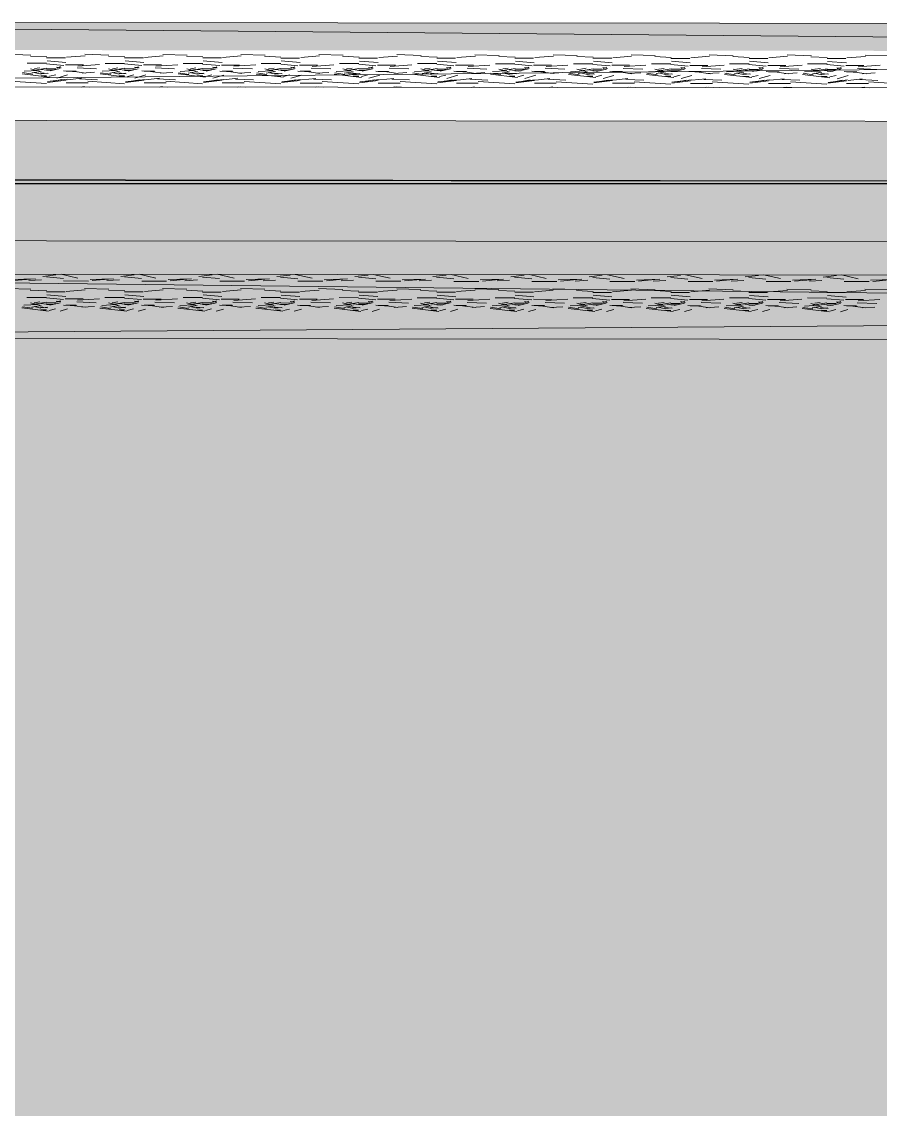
# Model space of a CAD drawing. Header units: inches. Extents: x -957 to 3394, y -3 to 3008.
# Drawn here: x 589.13 to 600.12, y 2172.54 to 2186.47 of the extents above; entities that cross this region are included whole.
import ezdxf

# ---------------------------------------------------------------- set-up
doc = ezdxf.new("R2010")
doc.units = ezdxf.units.IN
doc.header["$MEASUREMENT"] = 0
for name, color, linetype in [('hatches', 7, 'Continuous'), ('PDF_0', 7, 'Continuous'), ('PDF_GROUND', 7, 'Continuous')]:
    doc.layers.add(name, color=color, linetype=linetype)

msp = doc.modelspace()

# ---------------------------------------------------------------- hatches: boundary and pattern name
at = {"layer": 'hatches', "true_color": 0x000000}
h = msp.add_hatch(color=18, dxfattribs=at)
h.dxf.hatch_style = 1
h.paths.add_polyline_path([(423.822, 2184.391), (423.822, 1866.726), (660.591, 1866.726), (660.591, 2184.391)])
h.paths.add_polyline_path([(648.591, 2172.391), (648.591, 1878.726), (435.822, 1878.726), (435.822, 2172.391)], flags=16)
at = {"layer": 'PDF_0', "transparency": 33554559}
for points in [[(622.492, 2186.076), (578.52, 2186.114), (578.521, 2186.447), (578.521, 2186.452), (578.524, 2186.456), (578.527, 2186.46), (578.532, 2186.462), (578.536, 2186.463), (578.729, 2186.463), (578.733, 2186.463), (578.736, 2186.465), (578.739, 2186.468), (622.492, 2186.43)], [(578.517, 2182.44), (578.518, 2182.773), (622.489, 2182.735), (622.488, 2182.381), (578.735, 2182.419), (578.733, 2182.421), (578.729, 2182.423), (578.726, 2182.424), (578.533, 2182.424), (578.528, 2182.425), (578.524, 2182.427), (578.52, 2182.43), (578.518, 2182.435)]]:
    msp.add_hatch(color=256, dxfattribs=at).paths.add_polyline_path(points)

# ---------------------------------------------------------------- linework, layer by layer
at = {"layer": 'PDF_0', "lineweight": 0}
for points in [[(622.491, 2185.604), (578.52, 2185.642), (622.492, 2186.076), (578.521, 2186.468), (622.492, 2186.43)], [(588.942, 2186.051), (589.252, 2186.041)], [(589.941, 2186.051), (590.251, 2186.04)], [(590.94, 2186.05), (591.25, 2186.039)], [(591.939, 2186.049), (592.249, 2186.038)], [(592.938, 2186.048), (593.248, 2186.038)], [(593.937, 2186.047), (594.247, 2186.037)], [(594.936, 2186.046), (595.246, 2186.036)], [(595.935, 2186.045), (596.245, 2186.035)], [(596.934, 2186.045), (597.244, 2186.034)], [(597.933, 2186.044), (598.243, 2186.033)], [(598.932, 2186.043), (599.242, 2186.033)], [(599.931, 2186.042), (600.241, 2186.032)], [(589.204, 2185.936), (589.453, 2185.936)], [(589.246, 2186.029), (589.456, 2186.019)], [(589.672, 2185.908), (589.452, 2185.928)], [(589.453, 2186.006), (589.693, 2186.006)], [(589.46, 2185.968), (589.7, 2185.948)], [(589.693, 2185.916), (589.923, 2185.916)], [(589.708, 2186.013), (589.947, 2186.033)], [(589.853, 2185.899), (590.132, 2185.919)], [(590.203, 2185.935), (590.452, 2185.935)], [(590.245, 2186.028), (590.455, 2186.018)], [(590.671, 2185.907), (590.451, 2185.927)], [(590.452, 2186.005), (590.692, 2186.005)], [(590.459, 2185.968), (590.699, 2185.947)], [(590.692, 2185.915), (590.922, 2185.915)], [(590.707, 2186.012), (590.946, 2186.032)], [(590.852, 2185.898), (591.131, 2185.918)], [(591.202, 2185.934), (591.451, 2185.934)], [(591.244, 2186.027), (591.454, 2186.017)], [(591.67, 2185.906), (591.45, 2185.926)], [(591.451, 2186.004), (591.691, 2186.004)], [(591.458, 2185.967), (591.698, 2185.947)], [(591.691, 2185.914), (591.921, 2185.914)], [(591.706, 2186.011), (591.945, 2186.031)], [(591.851, 2185.897), (592.13, 2185.917)], [(592.201, 2185.933), (592.45, 2185.933)], [(592.243, 2186.026), (592.453, 2186.016)], [(592.669, 2185.905), (592.449, 2185.925)], [(592.45, 2186.003), (592.69, 2186.003)], [(592.457, 2185.966), (592.697, 2185.946)], [(592.69, 2185.913), (592.92, 2185.913)], [(592.705, 2186.011), (592.944, 2186.03)], [(592.85, 2185.896), (593.129, 2185.916)], [(593.2, 2185.933), (593.449, 2185.932)], [(593.242, 2186.025), (593.452, 2186.015)], [(593.668, 2185.904), (593.448, 2185.924)], [(593.449, 2186.002), (593.689, 2186.002)], [(593.456, 2185.965), (593.696, 2185.945)], [(593.689, 2185.912), (593.919, 2185.912)], [(593.704, 2186.01), (593.943, 2186.029)], [(593.849, 2185.896), (594.128, 2185.915)], [(594.199, 2185.932), (594.448, 2185.932)], [(594.241, 2186.024), (594.451, 2186.014)], [(594.667, 2185.903), (594.447, 2185.924)], [(594.448, 2186.001), (594.688, 2186.001)], [(594.455, 2185.964), (594.695, 2185.944)], [(594.688, 2185.911), (594.918, 2185.911)], [(594.703, 2186.009), (594.942, 2186.029)], [(594.848, 2185.895), (595.127, 2185.914)], [(595.198, 2185.931), (595.447, 2185.931)], [(595.24, 2186.024), (595.45, 2186.014)], [(595.666, 2185.903), (595.446, 2185.923)], [(595.447, 2186.001), (595.687, 2186)], [(595.454, 2185.963), (595.694, 2185.943)], [(595.687, 2185.911), (595.917, 2185.91)], [(595.702, 2186.008), (595.941, 2186.028)], [(595.847, 2185.894), (596.126, 2185.914)], [(596.197, 2185.93), (596.446, 2185.93)], [(596.239, 2186.023), (596.449, 2186.013)], [(596.665, 2185.902), (596.445, 2185.922)], [(596.446, 2186), (596.686, 2186)], [(596.453, 2185.962), (596.693, 2185.942)], [(596.686, 2185.91), (596.916, 2185.91)], [(596.701, 2186.007), (596.94, 2186.027)], [(596.846, 2185.893), (597.125, 2185.913)], [(597.196, 2185.929), (597.445, 2185.929)], [(597.238, 2186.022), (597.448, 2186.012)], [(597.664, 2185.901), (597.444, 2185.921)], [(597.445, 2185.999), (597.685, 2185.999)], [(597.452, 2185.962), (597.692, 2185.941)], [(597.685, 2185.909), (597.915, 2185.909)], [(597.7, 2186.006), (597.939, 2186.026)], [(597.845, 2185.892), (598.124, 2185.912)], [(598.195, 2185.928), (598.444, 2185.928)], [(598.237, 2186.021), (598.447, 2186.011)], [(598.663, 2185.9), (598.443, 2185.92)], [(598.444, 2185.998), (598.684, 2185.998)], [(598.451, 2185.961), (598.691, 2185.941)], [(598.684, 2185.908), (598.914, 2185.908)], [(598.699, 2186.005), (598.938, 2186.025)], [(598.844, 2185.891), (599.123, 2185.911)], [(599.194, 2185.928), (599.443, 2185.927)], [(599.236, 2186.02), (599.446, 2186.01)], [(599.662, 2185.899), (599.442, 2185.919)], [(599.443, 2185.997), (599.683, 2185.997)], [(599.45, 2185.96), (599.69, 2185.94)], [(599.683, 2185.907), (599.913, 2185.907)], [(599.698, 2186.005), (599.937, 2186.024)], [(599.843, 2185.89), (600.122, 2185.91)], [(589.139, 2185.8), (589.488, 2185.76)], [(589.145, 2185.816), (589.275, 2185.796)], [(589.165, 2185.834), (589.345, 2185.844)], [(589.248, 2185.867), (589.368, 2185.837)], [(589.265, 2185.812), (589.385, 2185.832)], [(589.275, 2185.843), (589.455, 2185.873)], [(589.294, 2185.818), (589.384, 2185.798)], [(589.297, 2185.868), (589.367, 2185.878)], [(589.372, 2185.814), (589.472, 2185.804)], [(589.379, 2185.858), (589.459, 2185.848)], [(589.383, 2185.776), (589.453, 2185.776)], [(589.384, 2185.8), (589.464, 2185.81)], [(589.453, 2185.866), (589.573, 2185.866)], [(589.453, 2185.846), (589.533, 2185.846)], [(589.569, 2185.789), (589.489, 2185.769)], [(589.627, 2185.868), (589.497, 2185.838)], [(589.578, 2185.887), (589.638, 2185.877)], [(589.632, 2185.893), (589.582, 2185.873)], [(589.582, 2185.747), (589.722, 2185.787)], [(589.671, 2185.838), (589.841, 2185.828)], [(589.703, 2185.836), (589.833, 2185.836)], [(589.813, 2185.829), (589.953, 2185.809)], [(589.842, 2185.877), (590.092, 2185.866)], [(589.908, 2185.811), (590.068, 2185.821)], [(590.138, 2185.799), (590.487, 2185.759)], [(590.144, 2185.815), (590.274, 2185.795)], [(590.164, 2185.833), (590.344, 2185.843)], [(590.247, 2185.866), (590.366, 2185.836)], [(590.264, 2185.811), (590.384, 2185.831)], [(590.274, 2185.842), (590.454, 2185.872)], [(590.293, 2185.818), (590.383, 2185.797)], [(590.296, 2185.867), (590.366, 2185.877)], [(590.371, 2185.813), (590.471, 2185.803)], [(590.378, 2185.858), (590.458, 2185.847)], [(590.382, 2185.775), (590.452, 2185.775)], [(590.383, 2185.799), (590.463, 2185.809)], [(590.452, 2185.865), (590.572, 2185.865)], [(590.452, 2185.845), (590.532, 2185.845)], [(590.568, 2185.788), (590.488, 2185.768)], [(590.626, 2185.867), (590.496, 2185.837)], [(590.577, 2185.887), (590.637, 2185.876)], [(590.631, 2185.892), (590.581, 2185.872)], [(590.581, 2185.746), (590.721, 2185.786)], [(590.67, 2185.838), (590.84, 2185.827)], [(590.702, 2185.835), (590.832, 2185.835)], [(590.812, 2185.828), (590.952, 2185.808)], [(590.841, 2185.876), (591.091, 2185.866)], [(590.907, 2185.81), (591.067, 2185.82)], [(591.137, 2185.799), (591.486, 2185.758)], [(591.143, 2185.814), (591.273, 2185.794)], [(591.163, 2185.832), (591.343, 2185.842)], [(591.246, 2185.866), (591.365, 2185.836)], [(591.263, 2185.81), (591.383, 2185.83)], [(591.273, 2185.842), (591.453, 2185.871)], [(591.292, 2185.817), (591.382, 2185.797)], [(591.295, 2185.866), (591.365, 2185.876)], [(591.37, 2185.812), (591.47, 2185.802)], [(591.377, 2185.857), (591.457, 2185.847)], [(591.381, 2185.774), (591.451, 2185.774)], [(591.382, 2185.798), (591.461, 2185.808)], [(591.451, 2185.864), (591.571, 2185.864)], [(591.451, 2185.844), (591.531, 2185.844)], [(591.567, 2185.787), (591.487, 2185.767)], [(591.625, 2185.866), (591.495, 2185.836)], [(591.576, 2185.886), (591.636, 2185.876)], [(591.63, 2185.891), (591.58, 2185.871)], [(591.58, 2185.746), (591.72, 2185.785)], [(591.669, 2185.837), (591.839, 2185.827)], [(591.701, 2185.834), (591.831, 2185.834)], [(591.811, 2185.828), (591.951, 2185.807)], [(591.84, 2185.875), (592.09, 2185.865)], [(591.906, 2185.809), (592.066, 2185.819)], [(592.136, 2185.798), (592.485, 2185.757)], [(592.142, 2185.814), (592.272, 2185.793)], [(592.162, 2185.831), (592.342, 2185.841)], [(592.245, 2185.865), (592.364, 2185.835)], [(592.262, 2185.809), (592.382, 2185.829)], [(592.272, 2185.841), (592.452, 2185.871)], [(592.291, 2185.816), (592.381, 2185.796)], [(592.294, 2185.866), (592.364, 2185.875)], [(592.369, 2185.811), (592.469, 2185.801)], [(592.376, 2185.856), (592.456, 2185.846)], [(592.38, 2185.774), (592.45, 2185.773)], [(592.381, 2185.798), (592.46, 2185.807)], [(592.45, 2185.863), (592.57, 2185.863)], [(592.45, 2185.843), (592.53, 2185.843)], [(592.566, 2185.786), (592.486, 2185.767)], [(592.624, 2185.865), (592.494, 2185.836)], [(592.575, 2185.885), (592.635, 2185.875)], [(592.629, 2185.89), (592.579, 2185.87)], [(592.579, 2185.745), (592.719, 2185.784)], [(592.668, 2185.836), (592.838, 2185.826)], [(592.7, 2185.833), (592.83, 2185.833)], [(592.81, 2185.827), (592.95, 2185.806)], [(592.839, 2185.874), (593.089, 2185.864)], [(592.905, 2185.808), (593.065, 2185.818)], [(593.135, 2185.797), (593.484, 2185.756)], [(593.141, 2185.813), (593.271, 2185.793)], [(593.161, 2185.83), (593.341, 2185.84)], [(593.244, 2185.864), (593.363, 2185.834)], [(593.261, 2185.808), (593.381, 2185.828)], [(593.271, 2185.84), (593.451, 2185.87)], [(593.29, 2185.815), (593.38, 2185.795)], [(593.293, 2185.865), (593.363, 2185.875)], [(593.368, 2185.81), (593.468, 2185.8)], [(593.375, 2185.855), (593.455, 2185.845)], [(593.379, 2185.773), (593.449, 2185.773)], [(593.38, 2185.797), (593.459, 2185.807)], [(593.449, 2185.863), (593.569, 2185.863)], [(593.449, 2185.843), (593.529, 2185.842)], [(593.565, 2185.786), (593.485, 2185.766)], [(593.623, 2185.864), (593.493, 2185.835)], [(593.574, 2185.884), (593.634, 2185.874)], [(593.628, 2185.889), (593.578, 2185.869)], [(593.578, 2185.744), (593.718, 2185.784)], [(593.667, 2185.835), (593.837, 2185.825)], [(593.699, 2185.832), (593.829, 2185.832)], [(593.809, 2185.826), (593.949, 2185.806)], [(593.838, 2185.873), (594.088, 2185.863)], [(593.904, 2185.807), (594.064, 2185.817)], [(594.134, 2185.796), (594.483, 2185.756)], [(594.14, 2185.812), (594.27, 2185.792)], [(594.16, 2185.83), (594.34, 2185.839)], [(594.243, 2185.863), (594.362, 2185.833)], [(594.26, 2185.807), (594.38, 2185.827)], [(594.27, 2185.839), (594.45, 2185.869)], [(594.289, 2185.814), (594.379, 2185.794)], [(594.292, 2185.864), (594.362, 2185.874)], [(594.367, 2185.81), (594.467, 2185.799)], [(594.374, 2185.854), (594.454, 2185.844)], [(594.378, 2185.772), (594.448, 2185.772)], [(594.379, 2185.796), (594.458, 2185.806)], [(594.448, 2185.862), (594.568, 2185.862)], [(594.448, 2185.842), (594.528, 2185.842)], [(594.564, 2185.785), (594.484, 2185.765)], [(594.622, 2185.864), (594.492, 2185.834)], [(594.573, 2185.883), (594.633, 2185.873)], [(594.627, 2185.888), (594.577, 2185.868)], [(594.577, 2185.743), (594.717, 2185.783)], [(594.666, 2185.834), (594.836, 2185.824)], [(594.698, 2185.831), (594.828, 2185.831)], [(594.808, 2185.825), (594.948, 2185.805)], [(594.837, 2185.872), (595.087, 2185.862)], [(594.903, 2185.807), (595.063, 2185.816)], [(595.133, 2185.795), (595.482, 2185.755)], [(595.139, 2185.811), (595.269, 2185.791)], [(595.159, 2185.829), (595.339, 2185.839)], [(595.242, 2185.862), (595.361, 2185.832)], [(595.259, 2185.806), (595.379, 2185.826)], [(595.269, 2185.838), (595.449, 2185.868)], [(595.288, 2185.813), (595.378, 2185.793)], [(595.291, 2185.863), (595.361, 2185.873)], [(595.366, 2185.809), (595.466, 2185.799)], [(595.373, 2185.853), (595.453, 2185.843)], [(595.377, 2185.771), (595.447, 2185.771)], [(595.378, 2185.795), (595.457, 2185.805)], [(595.447, 2185.861), (595.567, 2185.861)], [(595.447, 2185.841), (595.527, 2185.841)], [(595.563, 2185.784), (595.483, 2185.764)], [(595.621, 2185.863), (595.491, 2185.833)], [(595.572, 2185.882), (595.632, 2185.872)], [(595.626, 2185.887), (595.576, 2185.867)], [(595.576, 2185.742), (595.716, 2185.782)], [(595.665, 2185.833), (595.835, 2185.823)], [(595.697, 2185.831), (595.827, 2185.83)], [(595.807, 2185.824), (595.947, 2185.804)], [(595.836, 2185.872), (596.086, 2185.861)], [(595.902, 2185.806), (596.062, 2185.816)], [(596.132, 2185.794), (596.481, 2185.754)], [(596.138, 2185.81), (596.268, 2185.79)], [(596.158, 2185.828), (596.338, 2185.838)], [(596.241, 2185.861), (596.36, 2185.831)], [(596.258, 2185.806), (596.378, 2185.826)], [(596.268, 2185.837), (596.448, 2185.867)], [(596.287, 2185.812), (596.377, 2185.792)], [(596.29, 2185.862), (596.36, 2185.872)], [(596.365, 2185.808), (596.465, 2185.798)], [(596.372, 2185.852), (596.452, 2185.842)], [(596.376, 2185.77), (596.446, 2185.77)], [(596.377, 2185.794), (596.456, 2185.804)], [(596.446, 2185.86), (596.566, 2185.86)], [(596.446, 2185.84), (596.526, 2185.84)], [(596.562, 2185.783), (596.482, 2185.763)], [(596.62, 2185.862), (596.49, 2185.832)], [(596.571, 2185.881), (596.631, 2185.871)], [(596.625, 2185.887), (596.575, 2185.867)], [(596.575, 2185.741), (596.715, 2185.781)], [(596.664, 2185.832), (596.834, 2185.822)], [(596.696, 2185.83), (596.826, 2185.83)], [(596.806, 2185.823), (596.946, 2185.803)], [(596.835, 2185.871), (597.085, 2185.86)], [(596.901, 2185.805), (597.061, 2185.815)], [(597.131, 2185.793), (597.48, 2185.753)], [(597.137, 2185.809), (597.267, 2185.789)], [(597.157, 2185.827), (597.337, 2185.837)], [(597.24, 2185.86), (597.359, 2185.83)], [(597.257, 2185.805), (597.377, 2185.825)], [(597.267, 2185.836), (597.447, 2185.866)], [(597.286, 2185.812), (597.376, 2185.791)], [(597.289, 2185.861), (597.359, 2185.871)], [(597.364, 2185.807), (597.464, 2185.797)], [(597.371, 2185.852), (597.451, 2185.841)], [(597.375, 2185.793), (597.455, 2185.803)], [(597.375, 2185.769), (597.445, 2185.769)], [(597.445, 2185.859), (597.565, 2185.859)], [(597.445, 2185.839), (597.525, 2185.839)], [(597.561, 2185.782), (597.481, 2185.762)], [(597.619, 2185.861), (597.489, 2185.831)], [(597.57, 2185.881), (597.63, 2185.87)], [(597.624, 2185.886), (597.574, 2185.866)], [(597.574, 2185.74), (597.714, 2185.78)], [(597.663, 2185.831), (597.833, 2185.821)], [(597.695, 2185.829), (597.825, 2185.829)], [(597.805, 2185.822), (597.945, 2185.802)], [(597.834, 2185.87), (598.084, 2185.86)], [(597.9, 2185.804), (598.06, 2185.814)], [(598.13, 2185.793), (598.479, 2185.752)], [(598.136, 2185.808), (598.266, 2185.788)], [(598.156, 2185.826), (598.336, 2185.836)], [(598.239, 2185.86), (598.358, 2185.83)], [(598.256, 2185.804), (598.376, 2185.824)], [(598.266, 2185.836), (598.446, 2185.865)], [(598.285, 2185.811), (598.375, 2185.791)], [(598.288, 2185.86), (598.358, 2185.87)], [(598.363, 2185.806), (598.463, 2185.796)], [(598.37, 2185.851), (598.45, 2185.841)], [(598.374, 2185.792), (598.454, 2185.802)], [(598.374, 2185.768), (598.444, 2185.768)], [(598.444, 2185.858), (598.564, 2185.858)], [(598.444, 2185.838), (598.524, 2185.838)], [(598.56, 2185.781), (598.48, 2185.761)], [(598.618, 2185.86), (598.488, 2185.83)], [(598.569, 2185.88), (598.629, 2185.87)], [(598.623, 2185.885), (598.573, 2185.865)], [(598.573, 2185.74), (598.713, 2185.779)], [(598.662, 2185.831), (598.832, 2185.821)], [(598.694, 2185.828), (598.824, 2185.828)], [(598.804, 2185.822), (598.944, 2185.801)], [(598.833, 2185.869), (599.083, 2185.859)], [(598.899, 2185.803), (599.059, 2185.813)], [(599.129, 2185.792), (599.478, 2185.751)], [(599.135, 2185.808), (599.265, 2185.788)], [(599.155, 2185.825), (599.335, 2185.835)], [(599.238, 2185.859), (599.357, 2185.829)], [(599.255, 2185.803), (599.375, 2185.823)], [(599.265, 2185.835), (599.445, 2185.865)], [(599.284, 2185.81), (599.374, 2185.79)], [(599.287, 2185.86), (599.357, 2185.87)], [(599.362, 2185.805), (599.462, 2185.795)], [(599.369, 2185.85), (599.449, 2185.84)], [(599.373, 2185.792), (599.453, 2185.801)], [(599.373, 2185.768), (599.443, 2185.767)], [(599.443, 2185.858), (599.563, 2185.857)], [(599.443, 2185.837), (599.523, 2185.837)], [(599.559, 2185.78), (599.479, 2185.761)], [(599.617, 2185.859), (599.487, 2185.83)], [(599.568, 2185.879), (599.628, 2185.869)], [(599.622, 2185.884), (599.572, 2185.864)], [(599.572, 2185.739), (599.712, 2185.778)], [(599.661, 2185.83), (599.831, 2185.82)], [(599.693, 2185.827), (599.823, 2185.827)], [(599.803, 2185.821), (599.943, 2185.8)], [(599.832, 2185.868), (600.082, 2185.858)], [(599.898, 2185.802), (600.058, 2185.812)], [(588.983, 2185.706), (589.452, 2185.676)], [(589.463, 2185.69), (589.703, 2185.72)], [(589.465, 2185.701), (589.715, 2185.731)], [(589.538, 2185.707), (589.648, 2185.727)], [(589.703, 2185.686), (589.983, 2185.686)], [(589.722, 2185.726), (589.901, 2185.746)], [(589.874, 2185.736), (590.104, 2185.725)], [(589.896, 2185.632), (589.937, 2185.638)], [(589.906, 2185.636), (590.001, 2185.632)], [(589.982, 2185.706), (590.451, 2185.675)], [(590.462, 2185.689), (590.702, 2185.719)], [(590.464, 2185.7), (590.714, 2185.73)], [(590.537, 2185.706), (590.647, 2185.726)], [(590.702, 2185.685), (590.982, 2185.685)], [(590.721, 2185.725), (590.9, 2185.745)], [(590.873, 2185.735), (591.103, 2185.725)], [(590.895, 2185.631), (590.936, 2185.637)], [(590.905, 2185.635), (591, 2185.631)], [(590.981, 2185.705), (591.45, 2185.674)], [(591.461, 2185.688), (591.701, 2185.718)], [(591.463, 2185.699), (591.712, 2185.729)], [(591.536, 2185.705), (591.646, 2185.725)], [(591.701, 2185.684), (591.981, 2185.684)], [(591.719, 2185.724), (591.899, 2185.744)], [(591.872, 2185.734), (592.102, 2185.724)], [(591.894, 2185.63), (591.935, 2185.636)], [(591.903, 2185.634), (591.999, 2185.63)], [(591.98, 2185.704), (592.449, 2185.674)], [(592.46, 2185.688), (592.7, 2185.717)], [(592.462, 2185.698), (592.711, 2185.728)], [(592.535, 2185.705), (592.645, 2185.724)], [(592.7, 2185.683), (592.98, 2185.683)], [(592.718, 2185.723), (592.898, 2185.743)], [(592.871, 2185.733), (593.101, 2185.723)], [(592.893, 2185.63), (592.934, 2185.635)], [(592.902, 2185.633), (592.998, 2185.629)], [(592.979, 2185.703), (593.448, 2185.673)], [(593.459, 2185.687), (593.699, 2185.717)], [(593.461, 2185.698), (593.71, 2185.727)], [(593.534, 2185.704), (593.644, 2185.724)], [(593.699, 2185.683), (593.979, 2185.682)], [(593.717, 2185.722), (593.897, 2185.742)], [(593.87, 2185.732), (594.1, 2185.722)], [(593.892, 2185.629), (593.933, 2185.634)], [(593.901, 2185.633), (593.997, 2185.629)], [(593.978, 2185.702), (594.447, 2185.672)], [(594.458, 2185.686), (594.698, 2185.716)], [(594.46, 2185.697), (594.709, 2185.726)], [(594.533, 2185.703), (594.643, 2185.723)], [(594.698, 2185.682), (594.978, 2185.681)], [(594.716, 2185.721), (594.896, 2185.741)], [(594.869, 2185.731), (595.099, 2185.721)], [(594.891, 2185.628), (594.932, 2185.634)], [(594.9, 2185.632), (594.997, 2185.628)], [(594.977, 2185.701), (595.446, 2185.671)], [(595.457, 2185.685), (595.697, 2185.715)], [(595.459, 2185.696), (595.708, 2185.726)], [(595.532, 2185.702), (595.642, 2185.722)], [(595.697, 2185.681), (595.977, 2185.681)], [(595.715, 2185.721), (595.895, 2185.74)], [(595.868, 2185.731), (596.098, 2185.72)], [(595.89, 2185.627), (595.931, 2185.633)], [(595.899, 2185.631), (595.996, 2185.627)], [(595.976, 2185.7), (596.445, 2185.67)], [(596.456, 2185.684), (596.696, 2185.714)], [(596.458, 2185.695), (596.707, 2185.725)], [(596.531, 2185.701), (596.641, 2185.721)], [(596.696, 2185.68), (596.976, 2185.68)], [(596.714, 2185.72), (596.894, 2185.74)], [(596.867, 2185.73), (597.097, 2185.72)], [(596.889, 2185.626), (596.93, 2185.632)], [(596.898, 2185.63), (596.994, 2185.626)], [(596.975, 2185.7), (597.444, 2185.669)], [(597.455, 2185.683), (597.695, 2185.713)], [(597.457, 2185.694), (597.706, 2185.724)], [(597.53, 2185.7), (597.64, 2185.72)], [(597.695, 2185.679), (597.975, 2185.679)], [(597.713, 2185.719), (597.893, 2185.739)], [(597.866, 2185.729), (598.096, 2185.719)], [(597.888, 2185.625), (597.929, 2185.631)], [(597.897, 2185.629), (597.994, 2185.625)], [(597.974, 2185.699), (598.443, 2185.668)], [(598.454, 2185.682), (598.694, 2185.712)], [(598.456, 2185.693), (598.705, 2185.723)], [(598.529, 2185.7), (598.639, 2185.719)], [(598.694, 2185.678), (598.974, 2185.678)], [(598.712, 2185.718), (598.892, 2185.738)], [(598.865, 2185.728), (599.095, 2185.718)], [(598.887, 2185.624), (598.928, 2185.63)], [(598.896, 2185.628), (598.993, 2185.624)], [(598.973, 2185.698), (599.442, 2185.667)], [(599.453, 2185.682), (599.693, 2185.711)], [(599.455, 2185.692), (599.704, 2185.722)], [(599.528, 2185.699), (599.638, 2185.718)], [(599.693, 2185.677), (599.973, 2185.677)], [(599.711, 2185.717), (599.891, 2185.737)], [(599.864, 2185.727), (600.094, 2185.717)], [(599.886, 2185.624), (599.927, 2185.629)], [(599.895, 2185.627), (599.992, 2185.623)], [(599.972, 2185.697), (600.441, 2185.667)], [(397.222, 2184.599), (661.252, 2184.373)], [(617.834, 2184.41), (583.616, 2184.452)], [(622.489, 2183.207), (578.518, 2183.245), (622.489, 2182.735), (578.517, 2182.419), (622.488, 2182.381)], [(589.01, 2183.168), (589.31, 2183.178)], [(589.038, 2183.153), (589.248, 2183.173)], [(589.226, 2183.154), (589.386, 2183.164)], [(589.403, 2183.208), (589.573, 2183.228)], [(589.45, 2183.2), (589.67, 2183.18)], [(589.638, 2183.235), (589.854, 2183.186)], [(589.671, 2183.149), (589.99, 2183.148)], [(590.009, 2183.167), (590.309, 2183.177)], [(590.037, 2183.153), (590.247, 2183.172)], [(590.225, 2183.153), (590.385, 2183.163)], [(590.402, 2183.207), (590.572, 2183.227)], [(590.449, 2183.2), (590.669, 2183.18)], [(590.637, 2183.235), (590.853, 2183.186)], [(590.67, 2183.148), (590.989, 2183.147)], [(591.008, 2183.167), (591.308, 2183.176)], [(591.036, 2183.152), (591.246, 2183.172)], [(591.224, 2183.152), (591.384, 2183.162)], [(591.401, 2183.206), (591.571, 2183.226)], [(591.448, 2183.199), (591.668, 2183.179)], [(591.636, 2183.234), (591.852, 2183.185)], [(591.669, 2183.147), (591.988, 2183.147)], [(592.007, 2183.166), (592.306, 2183.176)], [(592.035, 2183.151), (592.245, 2183.171)], [(592.223, 2183.152), (592.383, 2183.161)], [(592.4, 2183.205), (592.57, 2183.225)], [(592.447, 2183.198), (592.667, 2183.178)], [(592.635, 2183.233), (592.851, 2183.184)], [(592.668, 2183.146), (592.987, 2183.146)], [(593.006, 2183.165), (593.305, 2183.175)], [(593.034, 2183.15), (593.244, 2183.17)], [(593.222, 2183.151), (593.382, 2183.161)], [(593.399, 2183.204), (593.569, 2183.224)], [(593.446, 2183.197), (593.666, 2183.177)], [(593.634, 2183.232), (593.85, 2183.183)], [(593.667, 2183.145), (593.986, 2183.145)], [(594.005, 2183.164), (594.304, 2183.174)], [(594.033, 2183.149), (594.243, 2183.169)], [(594.221, 2183.15), (594.381, 2183.16)], [(594.398, 2183.204), (594.568, 2183.223)], [(594.445, 2183.196), (594.665, 2183.176)], [(594.633, 2183.231), (594.849, 2183.182)], [(594.666, 2183.144), (594.985, 2183.144)], [(595.004, 2183.163), (595.303, 2183.173)], [(595.032, 2183.148), (595.242, 2183.168)], [(595.22, 2183.149), (595.38, 2183.159)], [(595.397, 2183.203), (595.567, 2183.222)], [(595.444, 2183.196), (595.663, 2183.175)], [(595.632, 2183.23), (595.848, 2183.181)], [(595.665, 2183.143), (595.984, 2183.143)], [(596.003, 2183.162), (596.302, 2183.172)], [(596.031, 2183.147), (596.241, 2183.167)], [(596.219, 2183.148), (596.379, 2183.158)], [(596.396, 2183.202), (596.566, 2183.222)], [(596.443, 2183.195), (596.662, 2183.174)], [(596.631, 2183.229), (596.847, 2183.18)], [(596.664, 2183.143), (596.983, 2183.142)], [(597.002, 2183.161), (597.301, 2183.171)], [(597.03, 2183.147), (597.24, 2183.166)], [(597.218, 2183.147), (597.378, 2183.157)], [(597.395, 2183.201), (597.565, 2183.221)], [(597.442, 2183.194), (597.661, 2183.174)], [(597.63, 2183.229), (597.846, 2183.18)], [(597.663, 2183.142), (597.982, 2183.142)], [(598.001, 2183.161), (598.3, 2183.17)], [(598.029, 2183.146), (598.239, 2183.166)], [(598.217, 2183.147), (598.377, 2183.156)], [(598.394, 2183.2), (598.564, 2183.22)], [(598.441, 2183.193), (598.66, 2183.173)], [(598.629, 2183.228), (598.845, 2183.179)], [(598.662, 2183.141), (598.981, 2183.141)], [(599, 2183.16), (599.299, 2183.17)], [(599.028, 2183.145), (599.238, 2183.165)], [(599.216, 2183.146), (599.376, 2183.155)], [(599.393, 2183.199), (599.563, 2183.219)], [(599.44, 2183.192), (599.659, 2183.172)], [(599.628, 2183.227), (599.843, 2183.178)], [(599.661, 2183.14), (599.98, 2183.14)], [(599.999, 2183.159), (600.298, 2183.169)], [(600.027, 2183.144), (600.237, 2183.164)], [(588.94, 2183.054), (589.249, 2183.044)], [(589.244, 2183.032), (589.454, 2183.022)], [(589.451, 2183.009), (589.691, 2183.009)], [(589.705, 2183.016), (589.945, 2183.036)], [(589.939, 2183.054), (590.248, 2183.043)], [(590.243, 2183.031), (590.453, 2183.021)], [(590.45, 2183.008), (590.69, 2183.008)], [(590.704, 2183.015), (590.944, 2183.035)], [(590.938, 2183.053), (591.247, 2183.042)], [(591.242, 2183.03), (591.452, 2183.02)], [(591.449, 2183.007), (591.689, 2183.007)], [(591.703, 2183.014), (591.943, 2183.034)], [(591.936, 2183.052), (592.246, 2183.042)], [(592.241, 2183.029), (592.451, 2183.019)], [(592.448, 2183.006), (592.688, 2183.006)], [(592.702, 2183.014), (592.942, 2183.033)], [(592.935, 2183.051), (593.245, 2183.041)], [(593.24, 2183.028), (593.45, 2183.018)], [(593.447, 2183.005), (593.687, 2183.005)], [(593.701, 2183.013), (593.941, 2183.033)], [(593.934, 2183.05), (594.244, 2183.04)], [(594.239, 2183.027), (594.449, 2183.017)], [(594.446, 2183.005), (594.686, 2183.004)], [(594.7, 2183.012), (594.94, 2183.032)], [(594.933, 2183.049), (595.243, 2183.039)], [(595.238, 2183.027), (595.448, 2183.017)], [(595.445, 2183.004), (595.685, 2183.004)], [(595.699, 2183.011), (595.939, 2183.031)], [(595.932, 2183.048), (596.242, 2183.038)], [(596.237, 2183.026), (596.447, 2183.016)], [(596.444, 2183.003), (596.684, 2183.003)], [(596.698, 2183.01), (596.938, 2183.03)], [(596.931, 2183.048), (597.241, 2183.037)], [(597.236, 2183.025), (597.446, 2183.015)], [(597.443, 2183.002), (597.683, 2183.002)], [(597.697, 2183.009), (597.937, 2183.029)], [(597.93, 2183.047), (598.24, 2183.036)], [(598.235, 2183.024), (598.445, 2183.014)], [(598.442, 2183.001), (598.682, 2183.001)], [(598.696, 2183.008), (598.936, 2183.028)], [(598.929, 2183.046), (599.239, 2183.036)], [(599.234, 2183.023), (599.444, 2183.013)], [(599.441, 2183), (599.681, 2183)], [(599.695, 2183.008), (599.935, 2183.027)], [(599.928, 2183.045), (600.238, 2183.035)], [(589.162, 2182.837), (589.342, 2182.847)], [(589.201, 2182.939), (589.451, 2182.939)], [(589.245, 2182.87), (589.365, 2182.84)], [(589.272, 2182.846), (589.452, 2182.876)], [(589.295, 2182.871), (589.365, 2182.881)], [(589.377, 2182.861), (589.457, 2182.851)], [(589.669, 2182.911), (589.45, 2182.931)], [(589.451, 2182.869), (589.571, 2182.869)], [(589.451, 2182.849), (589.531, 2182.849)], [(589.457, 2182.971), (589.697, 2182.951)], [(589.625, 2182.871), (589.495, 2182.841)], [(589.575, 2182.89), (589.635, 2182.88)], [(589.63, 2182.896), (589.58, 2182.876)], [(589.669, 2182.841), (589.838, 2182.831)], [(589.691, 2182.919), (589.92, 2182.919)], [(589.701, 2182.839), (589.83, 2182.839)], [(589.839, 2182.88), (590.089, 2182.869)], [(589.85, 2182.902), (590.13, 2182.922)], [(590.161, 2182.836), (590.341, 2182.846)], [(590.2, 2182.938), (590.45, 2182.938)], [(590.244, 2182.869), (590.364, 2182.839)], [(590.271, 2182.845), (590.451, 2182.875)], [(590.294, 2182.87), (590.364, 2182.88)], [(590.376, 2182.861), (590.456, 2182.85)], [(590.668, 2182.91), (590.449, 2182.93)], [(590.45, 2182.868), (590.57, 2182.868)], [(590.45, 2182.848), (590.53, 2182.848)], [(590.456, 2182.971), (590.696, 2182.95)], [(590.624, 2182.87), (590.494, 2182.84)], [(590.574, 2182.89), (590.634, 2182.88)], [(590.629, 2182.895), (590.579, 2182.875)], [(590.668, 2182.84), (590.837, 2182.831)], [(590.69, 2182.918), (590.919, 2182.918)], [(590.7, 2182.838), (590.829, 2182.838)], [(590.838, 2182.879), (591.088, 2182.869)], [(590.849, 2182.901), (591.129, 2182.921)], [(591.16, 2182.835), (591.34, 2182.845)], [(591.199, 2182.937), (591.449, 2182.937)], [(591.243, 2182.869), (591.363, 2182.839)], [(591.27, 2182.845), (591.45, 2182.874)], [(591.293, 2182.869), (591.363, 2182.879)], [(591.375, 2182.86), (591.455, 2182.85)], [(591.667, 2182.909), (591.448, 2182.929)], [(591.449, 2182.867), (591.569, 2182.867)], [(591.449, 2182.847), (591.529, 2182.847)], [(591.455, 2182.97), (591.695, 2182.95)], [(591.623, 2182.869), (591.493, 2182.839)], [(591.573, 2182.889), (591.633, 2182.879)], [(591.628, 2182.894), (591.578, 2182.874)], [(591.667, 2182.84), (591.836, 2182.83)], [(591.689, 2182.917), (591.918, 2182.917)], [(591.699, 2182.837), (591.828, 2182.837)], [(591.837, 2182.878), (592.087, 2182.868)], [(591.848, 2182.9), (592.128, 2182.92)], [(592.159, 2182.834), (592.339, 2182.844)], [(592.198, 2182.937), (592.448, 2182.936)], [(592.242, 2182.868), (592.362, 2182.838)], [(592.269, 2182.844), (592.449, 2182.873)], [(592.292, 2182.869), (592.362, 2182.879)], [(592.374, 2182.859), (592.454, 2182.849)], [(592.666, 2182.908), (592.447, 2182.928)], [(592.448, 2182.867), (592.568, 2182.866)], [(592.448, 2182.846), (592.528, 2182.846)], [(592.454, 2182.969), (592.694, 2182.949)], [(592.622, 2182.868), (592.492, 2182.839)], [(592.572, 2182.888), (592.632, 2182.878)], [(592.627, 2182.893), (592.577, 2182.873)], [(592.666, 2182.839), (592.835, 2182.829)], [(592.688, 2182.916), (592.917, 2182.916)], [(592.698, 2182.836), (592.827, 2182.836)], [(592.836, 2182.877), (593.086, 2182.867)], [(592.847, 2182.899), (593.127, 2182.919)], [(593.158, 2182.834), (593.338, 2182.843)], [(593.197, 2182.936), (593.447, 2182.935)], [(593.241, 2182.867), (593.361, 2182.837)], [(593.268, 2182.843), (593.448, 2182.873)], [(593.291, 2182.868), (593.361, 2182.878)], [(593.373, 2182.858), (593.453, 2182.848)], [(593.665, 2182.907), (593.446, 2182.927)], [(593.447, 2182.866), (593.567, 2182.866)], [(593.447, 2182.846), (593.527, 2182.846)], [(593.453, 2182.968), (593.693, 2182.948)], [(593.621, 2182.867), (593.491, 2182.838)], [(593.571, 2182.887), (593.631, 2182.877)], [(593.626, 2182.892), (593.576, 2182.872)], [(593.665, 2182.838), (593.834, 2182.828)], [(593.687, 2182.915), (593.916, 2182.915)], [(593.696, 2182.835), (593.826, 2182.835)], [(593.835, 2182.876), (594.085, 2182.866)], [(593.846, 2182.899), (594.126, 2182.918)], [(594.157, 2182.833), (594.337, 2182.843)], [(594.196, 2182.935), (594.446, 2182.935)], [(594.24, 2182.866), (594.36, 2182.836)], [(594.267, 2182.842), (594.447, 2182.872)], [(594.29, 2182.867), (594.36, 2182.877)], [(594.372, 2182.857), (594.452, 2182.847)], [(594.664, 2182.906), (594.445, 2182.927)], [(594.446, 2182.865), (594.566, 2182.865)], [(594.446, 2182.845), (594.526, 2182.845)], [(594.452, 2182.967), (594.692, 2182.947)], [(594.619, 2182.867), (594.49, 2182.837)], [(594.57, 2182.886), (594.63, 2182.876)], [(594.625, 2182.891), (594.575, 2182.871)], [(594.664, 2182.837), (594.833, 2182.827)], [(594.686, 2182.915), (594.915, 2182.914)], [(594.834, 2182.875), (595.084, 2182.865)], [(594.845, 2182.898), (595.125, 2182.918)], [(595.156, 2182.832), (595.336, 2182.842)], [(595.195, 2182.934), (595.445, 2182.934)], [(595.239, 2182.865), (595.359, 2182.835)], [(595.266, 2182.841), (595.446, 2182.871)], [(595.289, 2182.866), (595.359, 2182.876)], [(595.371, 2182.856), (595.451, 2182.846)], [(595.663, 2182.906), (595.443, 2182.926)], [(595.445, 2182.864), (595.565, 2182.864)], [(595.445, 2182.844), (595.525, 2182.844)], [(595.451, 2182.966), (595.691, 2182.946)], [(595.618, 2182.866), (595.489, 2182.836)], [(595.569, 2182.885), (595.629, 2182.875)], [(595.624, 2182.89), (595.574, 2182.87)], [(595.663, 2182.836), (595.832, 2182.826)], [(595.684, 2182.914), (595.914, 2182.913)], [(595.833, 2182.875), (596.083, 2182.864)], [(595.844, 2182.897), (596.124, 2182.917)], [(596.155, 2182.831), (596.335, 2182.841)], [(596.194, 2182.933), (596.444, 2182.933)], [(596.238, 2182.864), (596.358, 2182.834)], [(596.265, 2182.84), (596.445, 2182.87)], [(596.288, 2182.865), (596.358, 2182.875)], [(596.37, 2182.855), (596.45, 2182.845)], [(596.662, 2182.905), (596.442, 2182.925)], [(596.444, 2182.863), (596.564, 2182.863)], [(596.444, 2182.843), (596.524, 2182.843)], [(596.45, 2182.965), (596.69, 2182.945)], [(596.617, 2182.865), (596.488, 2182.835)], [(596.568, 2182.884), (596.628, 2182.874)], [(596.623, 2182.89), (596.573, 2182.87)], [(596.662, 2182.835), (596.831, 2182.825)], [(596.683, 2182.913), (596.913, 2182.913)], [(596.832, 2182.874), (597.082, 2182.863)], [(596.843, 2182.896), (597.123, 2182.916)], [(597.154, 2182.83), (597.334, 2182.84)], [(597.193, 2182.932), (597.443, 2182.932)], [(597.237, 2182.864), (597.357, 2182.834)], [(597.264, 2182.839), (597.444, 2182.869)], [(597.287, 2182.864), (597.357, 2182.874)], [(597.369, 2182.855), (597.449, 2182.844)], [(597.661, 2182.904), (597.441, 2182.924)], [(597.443, 2182.862), (597.563, 2182.862)], [(597.443, 2182.842), (597.523, 2182.842)], [(597.449, 2182.965), (597.689, 2182.945)], [(597.616, 2182.864), (597.487, 2182.834)], [(597.567, 2182.884), (597.627, 2182.874)], [(597.622, 2182.889), (597.572, 2182.869)], [(597.682, 2182.912), (597.912, 2182.912)], [(597.831, 2182.873), (598.081, 2182.863)], [(597.842, 2182.895), (598.122, 2182.915)], [(598.153, 2182.829), (598.333, 2182.839)], [(598.192, 2182.931), (598.442, 2182.931)], [(598.236, 2182.863), (598.356, 2182.833)], [(598.263, 2182.839), (598.443, 2182.868)], [(598.286, 2182.864), (598.356, 2182.873)], [(598.368, 2182.854), (598.447, 2182.844)], [(598.66, 2182.903), (598.44, 2182.923)], [(598.442, 2182.861), (598.562, 2182.861)], [(598.442, 2182.841), (598.522, 2182.841)], [(598.448, 2182.964), (598.688, 2182.944)], [(598.615, 2182.863), (598.486, 2182.833)], [(598.566, 2182.883), (598.626, 2182.873)], [(598.621, 2182.888), (598.571, 2182.868)], [(598.681, 2182.911), (598.911, 2182.911)], [(598.83, 2182.872), (599.08, 2182.862)], [(598.841, 2182.894), (599.121, 2182.914)], [(599.152, 2182.828), (599.332, 2182.838)], [(599.191, 2182.931), (599.441, 2182.93)], [(599.235, 2182.862), (599.355, 2182.832)], [(599.262, 2182.838), (599.442, 2182.867)], [(599.285, 2182.863), (599.355, 2182.873)], [(599.367, 2182.853), (599.446, 2182.843)], [(599.659, 2182.902), (599.439, 2182.922)], [(599.441, 2182.861), (599.561, 2182.86)], [(599.441, 2182.84), (599.521, 2182.84)], [(599.447, 2182.963), (599.687, 2182.943)], [(599.614, 2182.862), (599.485, 2182.833)], [(599.565, 2182.882), (599.625, 2182.872)], [(599.62, 2182.887), (599.57, 2182.867)], [(599.68, 2182.91), (599.91, 2182.91)], [(599.829, 2182.871), (600.079, 2182.861)], [(599.84, 2182.893), (600.12, 2182.913)], [(589.136, 2182.803), (589.479, 2182.764)], [(589.143, 2182.819), (589.272, 2182.799)], [(589.262, 2182.815), (589.382, 2182.835)], [(589.292, 2182.821), (589.381, 2182.801)], [(589.37, 2182.817), (589.469, 2182.807)], [(589.381, 2182.803), (589.461, 2182.813)], [(589.381, 2182.779), (589.451, 2182.779)], [(589.567, 2182.792), (589.487, 2182.772)], [(589.626, 2182.764), (589.72, 2182.79)], [(589.811, 2182.832), (589.951, 2182.812)], [(589.905, 2182.814), (590.065, 2182.824)], [(590.135, 2182.802), (590.478, 2182.763)], [(590.142, 2182.818), (590.271, 2182.798)], [(590.261, 2182.814), (590.381, 2182.834)], [(590.291, 2182.821), (590.38, 2182.8)], [(590.368, 2182.816), (590.468, 2182.806)], [(590.38, 2182.802), (590.46, 2182.812)], [(590.38, 2182.778), (590.45, 2182.778)], [(590.566, 2182.791), (590.486, 2182.771)], [(590.625, 2182.763), (590.719, 2182.789)], [(590.81, 2182.831), (590.95, 2182.811)], [(590.904, 2182.813), (591.064, 2182.823)], [(591.134, 2182.801), (591.477, 2182.762)], [(591.141, 2182.817), (591.27, 2182.797)], [(591.26, 2182.813), (591.38, 2182.833)], [(591.29, 2182.82), (591.379, 2182.8)], [(591.368, 2182.815), (591.467, 2182.805)], [(591.379, 2182.801), (591.459, 2182.811)], [(591.379, 2182.777), (591.449, 2182.777)], [(591.565, 2182.79), (591.485, 2182.771)], [(591.624, 2182.762), (591.718, 2182.788)], [(591.809, 2182.831), (591.949, 2182.81)], [(591.903, 2182.812), (592.063, 2182.822)], [(592.133, 2182.801), (592.476, 2182.761)], [(592.14, 2182.817), (592.269, 2182.797)], [(592.259, 2182.812), (592.379, 2182.832)], [(592.289, 2182.819), (592.378, 2182.799)], [(592.367, 2182.814), (592.466, 2182.804)], [(592.378, 2182.801), (592.458, 2182.811)], [(592.378, 2182.777), (592.448, 2182.776)], [(592.564, 2182.789), (592.484, 2182.77)], [(592.623, 2182.761), (592.717, 2182.788)], [(592.808, 2182.83), (592.948, 2182.809)], [(592.902, 2182.812), (593.062, 2182.821)], [(593.132, 2182.8), (593.475, 2182.76)], [(593.139, 2182.816), (593.268, 2182.796)], [(593.258, 2182.811), (593.378, 2182.831)], [(593.288, 2182.818), (593.377, 2182.798)], [(593.366, 2182.813), (593.465, 2182.803)], [(593.377, 2182.8), (593.457, 2182.81)], [(593.377, 2182.776), (593.447, 2182.776)], [(593.563, 2182.789), (593.483, 2182.769)], [(593.622, 2182.76), (593.716, 2182.787)], [(593.807, 2182.829), (593.947, 2182.809)], [(593.901, 2182.811), (594.061, 2182.82)], [(594.131, 2182.799), (594.474, 2182.759)], [(594.138, 2182.815), (594.267, 2182.795)], [(594.257, 2182.81), (594.377, 2182.83)], [(594.287, 2182.817), (594.376, 2182.797)], [(594.364, 2182.813), (594.464, 2182.802)], [(594.376, 2182.799), (594.456, 2182.809)], [(594.376, 2182.775), (594.446, 2182.775)], [(594.562, 2182.788), (594.482, 2182.768)], [(594.621, 2182.759), (594.715, 2182.786)], [(594.695, 2182.835), (594.825, 2182.834)], [(594.806, 2182.828), (594.946, 2182.808)], [(594.9, 2182.81), (595.06, 2182.82)], [(595.13, 2182.798), (595.473, 2182.759)], [(595.136, 2182.814), (595.266, 2182.794)], [(595.256, 2182.809), (595.376, 2182.829)], [(595.285, 2182.816), (595.375, 2182.796)], [(595.363, 2182.812), (595.463, 2182.802)], [(595.375, 2182.798), (595.455, 2182.808)], [(595.375, 2182.774), (595.445, 2182.774)], [(595.561, 2182.787), (595.481, 2182.767)], [(595.62, 2182.758), (595.714, 2182.785)], [(595.694, 2182.834), (595.824, 2182.834)], [(595.805, 2182.827), (595.944, 2182.807)], [(595.899, 2182.809), (596.059, 2182.819)], [(596.129, 2182.797), (596.472, 2182.758)], [(596.135, 2182.813), (596.265, 2182.793)], [(596.255, 2182.809), (596.375, 2182.829)], [(596.284, 2182.815), (596.374, 2182.795)], [(596.362, 2182.811), (596.462, 2182.801)], [(596.374, 2182.797), (596.454, 2182.807)], [(596.374, 2182.773), (596.444, 2182.773)], [(596.56, 2182.786), (596.48, 2182.766)], [(596.619, 2182.758), (596.713, 2182.784)], [(596.693, 2182.833), (596.823, 2182.833)], [(596.804, 2182.826), (596.943, 2182.806)], [(596.898, 2182.808), (597.058, 2182.818)], [(597.128, 2182.796), (597.471, 2182.757)], [(597.134, 2182.812), (597.264, 2182.792)], [(597.254, 2182.808), (597.374, 2182.828)], [(597.283, 2182.815), (597.373, 2182.794)], [(597.361, 2182.81), (597.461, 2182.8)], [(597.373, 2182.796), (597.453, 2182.806)], [(597.373, 2182.772), (597.443, 2182.772)], [(597.559, 2182.785), (597.479, 2182.765)], [(597.618, 2182.757), (597.712, 2182.783)], [(597.66, 2182.834), (597.83, 2182.825)], [(597.692, 2182.832), (597.822, 2182.832)], [(597.803, 2182.825), (597.942, 2182.805)], [(597.897, 2182.807), (598.057, 2182.817)], [(598.127, 2182.796), (598.47, 2182.756)], [(598.133, 2182.812), (598.263, 2182.791)], [(598.253, 2182.807), (598.373, 2182.827)], [(598.282, 2182.814), (598.372, 2182.794)], [(598.36, 2182.809), (598.46, 2182.799)], [(598.372, 2182.795), (598.452, 2182.805)], [(598.372, 2182.771), (598.442, 2182.771)], [(598.558, 2182.784), (598.478, 2182.765)], [(598.617, 2182.756), (598.711, 2182.782)], [(598.659, 2182.834), (598.829, 2182.824)], [(598.691, 2182.831), (598.821, 2182.831)], [(598.802, 2182.825), (598.941, 2182.804)], [(598.896, 2182.806), (599.056, 2182.816)], [(599.126, 2182.795), (599.469, 2182.755)], [(599.132, 2182.811), (599.262, 2182.791)], [(599.252, 2182.806), (599.372, 2182.826)], [(599.281, 2182.813), (599.371, 2182.793)], [(599.359, 2182.808), (599.459, 2182.798)], [(599.371, 2182.795), (599.451, 2182.805)], [(599.371, 2182.771), (599.441, 2182.771)], [(599.557, 2182.783), (599.477, 2182.764)], [(599.616, 2182.755), (599.71, 2182.782)], [(599.658, 2182.833), (599.828, 2182.823)], [(599.69, 2182.83), (599.82, 2182.83)], [(599.801, 2182.824), (599.94, 2182.804)], [(599.895, 2182.805), (600.055, 2182.815)]]:
    msp.add_lwpolyline(points, dxfattribs=at)
msp.add_lwpolyline([(620.881, 2183.636), (620.882, 2185.178), (578.972, 2185.214), (578.971, 2183.672)], close=True, dxfattribs=at)
at = {"layer": 'PDF_0', "lineweight": 0, "transparency": 33554559}
msp.add_solid([(620.882, 2185.178), (578.972, 2185.214), (620.881, 2183.636), (578.971, 2183.672)], dxfattribs=at)
at = {"layer": 'PDF_GROUND', "color": 18, "true_color": 0x000000}
msp.add_lwpolyline([(660.591, 2184.391), (423.822, 2184.391), (423.822, 1866.726), (660.591, 1866.726)], close=True, dxfattribs=at)

doc.saveas('drawing.dxf')
